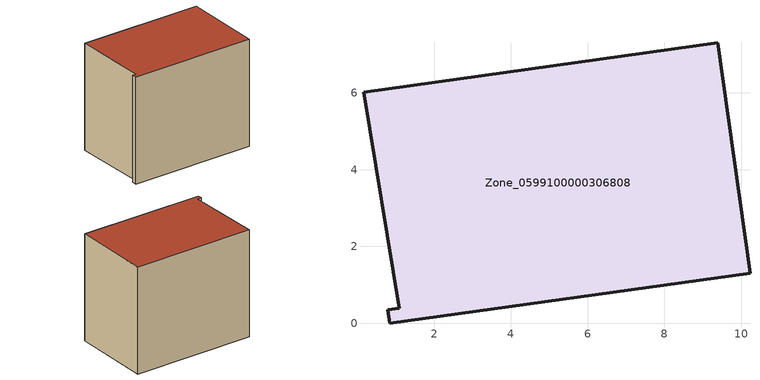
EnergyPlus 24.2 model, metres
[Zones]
Zone_0599100000306808
 floor ground (C_G): 0.16,6.02 9.38,7.3 10.23,1.3 0.84,0 0.8,0.35 1.1,0.39 z0
 wall outside (C_F): 10.23,1.3 9.38,7.3 0.16,6.02 1.1,0.39 0.8,0.35 0.84,0 10.23,1.3 z0:8.11
 roof outside (C_R): 9.38,7.3 0.16,6.02 1.1,0.39 0.8,0.35 0.84,0 10.23,1.3 z8.11
[BUILDING]
Pand.0599100000306808: North Axis=0; Terrain=City; Loads Convergence Tolerance Value=0.04; Temperature Convergence Tolerance Value=0.4; Solar Distribution=FullExterior; Maximum Number of Warmup Days=25; Minimum Number of Warmup Days=1
[Site:Location]
Rotterdam.The.Hague.AP_ZH_NLD Design_Conditions: Latitude=51.96; Longitude=4.45; Time Zone=1; Elevation=-4.5
[SITE:GROUNDTEMPERATURE:BUILDINGSURFACE]
18, 18, 18, 18, 18, 18, 18, 18, 18, 18, 18, 18
[MATERIAL] Thermal Absorptance=0.9; Solar Absorptance=0.7; Visible Absorptance=0.7
Name | Roughness | Thickness | Conductivity | Density | Specific Heat
G.TI.1975-1991 | MediumSmooth | 0.15 | 0.288461 | 540 | 1210
F.TI.1975-1991 | Rough | 0.3 | 0.230769 | 1920 | 840
R.TI.1975-1991 | MediumRough | 0.2 | 0.153846 | 1500 | 1000
[CONSTRUCTION]
C_G: G.TI.1975-1991
C_F: F.TI.1975-1991
C_R: R.TI.1975-1991
[ZONE]
Zone_0599100000306808: Type=1; Multiplier=1; Ceiling Height=Autocalculate; Volume=Autocalculate; Floor Area=autocalculate; Part of Total Floor Area=Yes
[ZONEINFILTRATION:DESIGNFLOWRATE]
Infil_Zone_0599100000306808: Zone or ZoneList or Space or SpaceList=Zone_0599100000306808; Schedule=AlwaysOn; Design Flow Rate Calculation Method=Flow/Area; Flow Rate per Floor Area=0.003; Constant Term Coefficient=1; Temperature Term Coefficient=0; Velocity Term Coefficient=0; Velocity Squared Term Coefficient=0
[HVACTEMPLATE:ZONE:IDEALLOADSAIRSYSTEM]
Zone_0599100000306808: Maximum Heating Supply Air Temperature=50; Minimum Cooling Supply Air Temperature=13; Maximum Heating Supply Air Humidity Ratio=0.0156; Minimum Cooling Supply Air Humidity Ratio=0.0077; Heating Limit=NoLimit; Cooling Limit=NoLimit; Dehumidification Control Type=ConstantSensibleHeatRatio; Cooling Sensible Heat Ratio=0.7; Dehumidification Setpoint=60; Humidification Control Type=None; Humidification Setpoint=30; Outdoor Air Method=None; Outdoor Air Flow Rate per Person=0.00944; Outdoor Air Flow Rate per Zone Floor Area=0; Outdoor Air Flow Rate per Zone=0; Demand Controlled Ventilation Type=None; Outdoor Air Economizer Type=NoEconomizer; Heat Recovery Type=None; Sensible Heat Recovery Effectiveness=0.7; Latent Heat Recovery Effectiveness=0.65
[ZONECONTROL:THERMOSTAT]
ThermostatControl_Zone_0599100000306808: Zone or ZoneList=Zone_0599100000306808; Control Type Schedule=DualSetpointControlType; Control 1=Thermostat_Zone_0599100000306808; Temperature Difference Between Cutout And Setpoint=0
[THERMOSTATSETPOINT:DUALSETPOINT]
Thermostat_Zone_0599100000306808: Heating Setpoint Temperature Schedule=HeatingSetpoint_Zone_0599100000306808; Cooling Setpoint Temperature Schedule=CoolingSetpoint_Zone_0599100000306808
[SCHEDULE:COMPACT]
HeatingSetpoint_Zone_0599100000306808: Through: 12/31, For: AllDays, Until: 24:00, 21
CoolingSetpoint_Zone_0599100000306808: Through: 12/31, For: AllDays, Until: 24:00, 24
DualSetpointControlType: Through: 12/31, For: AllDays, Until: 24:00, 4
AlwaysOn: Through: 12/31, For: AllDays, Until: 24:00, 1
